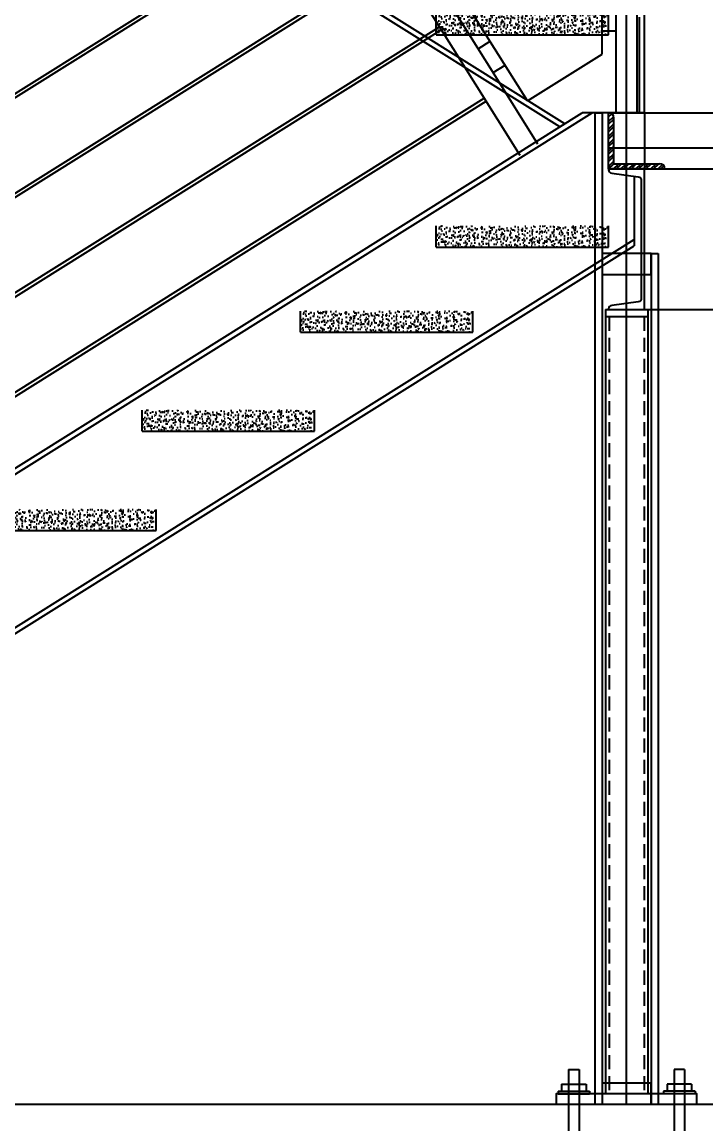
# Model space of a CAD drawing. Header units: inches. Extents: x -1254 to 5631, y 14 to 582.
# Drawn here: x 491.8 to 540.4, y 102.3 to 180.6 of the extents above; entities that cross this region are included whole.
import ezdxf
from ezdxf import colors
from ezdxf.entities.mleader import LeaderData, LeaderLine
from ezdxf.math import Vec2, Vec3

# ---------------------------------------------------------------- set-up
doc = ezdxf.new("R2010")
doc.units = ezdxf.units.IN
doc.header["$MEASUREMENT"] = 0
doc.linetypes.add('HIDDEN', pattern=[0.375, 0.25, -0.125])
for name, color, linetype in [('Arch_Section_Handrail', 1, 'Continuous'), ('Arch_Section_Wall', 131, 'Continuous'), ('C-241-1', 241, 'Continuous'), ('Dim', 5, 'Continuous'), ('LAYER11A', 11, 'Continuous'), ('LAYER131A', 131, 'Continuous'), ('Layer131B', 71, 'Continuous'), ('LAYER131D', 131, 'HIDDEN'), ('Mleader', 5, 'Continuous'), ('Stair_Conc.', 252, 'Continuous'), ('Struc_Section_BP', 135, 'Continuous'), ('Struc_Section_Conc', 71, 'Continuous'), ('Struc_Section_Dim', 5, 'Continuous'), ('Struc_Section_Steel', 11, 'Continuous'), ('Structural_Section_StAngle', 2, 'Continuous')]:
    doc.layers.add(name, color=color, linetype=linetype)
doc.styles.add('ROMANS', font='romans.shx', dxfattribs={"width": 1.15})
doc.dimstyles.new('ROMANS', dxfattribs={"dimscale": 0, "dimtxt": 0.078125, "dimasz": 0.09375, "dimexe": 0.09375, "dimexo": 0.09375, "dimgap": 0.0625, "dimtad": 0, "dimdec": 4, "dimzin": 1, "dimdsep": 46, "dimlunit": 4, "dimtxsty": 'ROMANS', "dimblk": 'ARCHTICK', "dimcen": 0.0625, "dimdle": 0.09375, "dimclrd": 256, "dimclre": 256, "dimclrt": 256, "dimadec": 0, "dimazin": 0, "dimtfac": 1, "dimtdec": 4, "dimtofl": 0, "dimtmove": 2, "dimatfit": 0, "dimfxl": 1, "dimtfillclr": 256, "dimfrac": 2, "dimtolj": 1, "dimtzin": 0, "dimarcsym": 0})

# ---------------------------------------------------------------- blocks, each defined once
blk = doc.blocks.new('C250x23')
at = {"layer": 'Struc_Section_Steel'}
blk.add_lwpolyline([(2.342, 0.291, -0.361844), (2.558, 0.055), (2.56, 0), (0, 0), (0, 10), (2.56, 10), (2.558, 9.945, -0.361844), (2.342, 9.709), (0.456, 9.45, 0.374734), (0.24, 9.202), (0.24, 0.798, 0.374734), (0.456, 0.55)], format="xyb", close=True, dxfattribs=at)
blk = doc.blocks.new('STAIR')
at = {"layer": 'Stair_Conc.'}
h = blk.add_hatch(dxfattribs=at)
h.set_pattern_fill('AR-CONC', color=256, scale=0.1, style=0)
h.set_pattern_definition([(50, (-9468.88094, -2377.6511), (0.717260183, -0.062752135), [0.075, -0.825]), (355, (-9468.88094, -2377.6511), (-0.138751334, 0.752192134), [0.06, -0.66]), (100.4514, (-9468.8212, -2377.6563), (0.57850938, 0.68943954), [0.06374019, -0.70114211]), (46.1842, (-9468.8809, -2377.4511), (1.06724105, -0.165519014), [0.1125, -1.2375]), (96.6356, (-9468.792, -2377.4649), (0.93466271, 0.97411787), [0.09561029, -1.051713]), (351.1842, (-9468.8809, -2377.4511), (0.93466195, 0.9741186), [0.09, -0.99]), (21, (-9468.78094, -2377.5011), (0.596907052, -0.40261889), [0.075, -0.825]), (326, (-9468.78094, -2377.5011), (0.24331533, 0.725150045), [0.06, -0.66]), (71.4514, (-9468.7312, -2377.53464), (0.84022263, 0.322530497), [0.06374019, -0.70114211]), (37.5, (-9468.88094, -2377.65109), (0.012159855, 0.332893854), [0, -0.652, 0, -0.67, 0, -0.6625]), (7.5, (-9468.88094, -2377.6511), (0.263069537, 0.394411712), [0, -0.382, 0, -0.637, 0, -0.2525]), (327.5, (-9469.10394, -2377.65109), (0.533822436, -0.022554872), [0, -0.25, 0, -0.78, 0, -1.035]), (317.5, (-9469.20394, -2377.6511), (0.58318617, 0.100104982), [0, -0.325, 0, -0.518, 0, -0.735])])
h.paths.add_polyline_path([(103.654, 77.55), (91.404, 77.55), (91.404, 76.05), (103.654, 76.05)])
h = blk.add_hatch(dxfattribs=at)
h.set_pattern_fill('AR-CONC', color=256, scale=0.1, style=0)
h.set_pattern_definition([(50, (-9468.88094, -2392.7511), (0.717260183, -0.062752135), [0.075, -0.825]), (355, (-9468.88094, -2392.7511), (-0.138751334, 0.752192134), [0.06, -0.66]), (100.4514, (-9468.8212, -2392.7563), (0.57850938, 0.68943954), [0.06374019, -0.70114211]), (46.1842, (-9468.8809, -2392.5511), (1.06724105, -0.165519014), [0.1125, -1.2375]), (96.6356, (-9468.792, -2392.5649), (0.93466271, 0.97411787), [0.09561029, -1.051713]), (351.1842, (-9468.8809, -2392.5511), (0.93466195, 0.9741186), [0.09, -0.99]), (21, (-9468.78094, -2392.6011), (0.596907052, -0.40261889), [0.075, -0.825]), (326, (-9468.78094, -2392.6011), (0.24331533, 0.725150045), [0.06, -0.66]), (71.4514, (-9468.7312, -2392.63464), (0.84022263, 0.322530497), [0.06374019, -0.70114211]), (37.5, (-9468.88094, -2392.75109), (0.012159855, 0.332893854), [0, -0.652, 0, -0.67, 0, -0.6625]), (7.5, (-9468.88094, -2392.7511), (0.263069537, 0.394411712), [0, -0.382, 0, -0.637, 0, -0.2525]), (327.5, (-9469.10394, -2392.75109), (0.533822436, -0.022554872), [0, -0.25, 0, -0.78, 0, -1.035]), (317.5, (-9469.20394, -2392.7511), (0.58318617, 0.100104982), [0, -0.325, 0, -0.518, 0, -0.735])])
h.paths.add_polyline_path([(103.654, 62.45), (91.404, 62.45), (91.404, 60.95), (103.654, 60.95)])
h = blk.add_hatch(dxfattribs=at)
h.set_pattern_fill('AR-CONC', color=256, scale=0.1, style=0)
h.set_pattern_definition([(50, (-9478.5352, -2398.8011), (0.717260183, -0.062752135), [0.075, -0.825]), (355, (-9478.5352, -2398.8011), (-0.138751334, 0.752192134), [0.06, -0.66]), (100.4514, (-9478.4754, -2398.8063), (0.57850938, 0.68943954), [0.06374019, -0.70114211]), (46.1842, (-9478.5352, -2398.6011), (1.06724105, -0.165519014), [0.1125, -1.2375]), (96.6356, (-9478.4463, -2398.6149), (0.93466271, 0.97411787), [0.09561029, -1.051713]), (351.1842, (-9478.5352, -2398.6011), (0.93466195, 0.9741186), [0.09, -0.99]), (21, (-9478.4352, -2398.6511), (0.596907052, -0.40261889), [0.075, -0.825]), (326, (-9478.4352, -2398.6511), (0.24331533, 0.725150045), [0.06, -0.66]), (71.4514, (-9478.38545, -2398.68464), (0.84022263, 0.322530497), [0.06374019, -0.70114211]), (37.5, (-9478.5352, -2398.80109), (0.012159855, 0.332893854), [0, -0.652, 0, -0.67, 0, -0.6625]), (7.5, (-9478.5352, -2398.8011), (0.263069537, 0.394411712), [0, -0.382, 0, -0.637, 0, -0.2525]), (327.5, (-9478.7582, -2398.80109), (0.533822436, -0.022554872), [0, -0.25, 0, -0.78, 0, -1.035]), (317.5, (-9478.8582, -2398.8011), (0.58318617, 0.100104982), [0, -0.325, 0, -0.518, 0, -0.735])])
h.paths.add_polyline_path([(94, 56.4), (81.75, 56.4), (81.75, 54.9), (94, 54.9)])
h = blk.add_hatch(dxfattribs=at)
h.set_pattern_fill('AR-CONC', color=256, scale=0.1, style=0)
h.set_pattern_definition([(50, (-9489.7852, -2405.8511), (0.717260183, -0.062752135), [0.075, -0.825]), (355, (-9489.7852, -2405.8511), (-0.138751334, 0.752192134), [0.06, -0.66]), (100.4514, (-9489.7254, -2405.8563), (0.57850938, 0.68943954), [0.06374019, -0.70114211]), (46.1842, (-9489.7852, -2405.6511), (1.06724105, -0.165519014), [0.1125, -1.2375]), (96.6356, (-9489.6963, -2405.6649), (0.93466271, 0.97411787), [0.09561029, -1.051713]), (351.1842, (-9489.7852, -2405.6511), (0.93466195, 0.9741186), [0.09, -0.99]), (21, (-9489.6852, -2405.7011), (0.596907052, -0.40261889), [0.075, -0.825]), (326, (-9489.6852, -2405.7011), (0.24331533, 0.725150045), [0.06, -0.66]), (71.4514, (-9489.63545, -2405.73464), (0.84022263, 0.322530497), [0.06374019, -0.70114211]), (37.5, (-9489.7852, -2405.85109), (0.012159855, 0.332893854), [0, -0.652, 0, -0.67, 0, -0.6625]), (7.5, (-9489.7852, -2405.8511), (0.263069537, 0.394411712), [0, -0.382, 0, -0.637, 0, -0.2525]), (327.5, (-9490.0082, -2405.85109), (0.533822436, -0.022554872), [0, -0.25, 0, -0.78, 0, -1.035]), (317.5, (-9490.1082, -2405.8511), (0.58318617, 0.100104982), [0, -0.325, 0, -0.518, 0, -0.735])])
h.paths.add_polyline_path([(82.75, 49.35), (70.5, 49.35), (70.5, 47.85), (82.75, 47.85)])
h = blk.add_hatch(dxfattribs=at)
h.set_pattern_fill('AR-CONC', color=256, scale=0.1, style=0)
h.set_pattern_definition([(50, (-9501.0352, -2412.9011), (0.717260183, -0.062752135), [0.075, -0.825]), (355, (-9501.0352, -2412.9011), (-0.138751334, 0.752192134), [0.06, -0.66]), (100.4514, (-9500.9754, -2412.9063), (0.57850938, 0.68943954), [0.06374019, -0.70114211]), (46.1842, (-9501.0352, -2412.7011), (1.06724105, -0.165519014), [0.1125, -1.2375]), (96.6356, (-9500.9463, -2412.7149), (0.93466271, 0.97411787), [0.09561029, -1.051713]), (351.1842, (-9501.0352, -2412.7011), (0.93466195, 0.9741186), [0.09, -0.99]), (21, (-9500.9352, -2412.7511), (0.596907052, -0.40261889), [0.075, -0.825]), (326, (-9500.9352, -2412.7511), (0.24331533, 0.725150045), [0.06, -0.66]), (71.4514, (-9500.88545, -2412.78464), (0.84022263, 0.322530497), [0.06374019, -0.70114211]), (37.5, (-9501.0352, -2412.90109), (0.012159855, 0.332893854), [0, -0.652, 0, -0.67, 0, -0.6625]), (7.5, (-9501.0352, -2412.9011), (0.263069537, 0.394411712), [0, -0.382, 0, -0.637, 0, -0.2525]), (327.5, (-9501.2582, -2412.90109), (0.533822436, -0.022554872), [0, -0.25, 0, -0.78, 0, -1.035]), (317.5, (-9501.3582, -2412.9011), (0.58318617, 0.100104982), [0, -0.325, 0, -0.518, 0, -0.735])])
h.paths.add_polyline_path([(71.5, 42.3), (59.25, 42.3), (59.25, 40.8), (71.5, 40.8)])
at = {"layer": 'Layer131B'}
for p, q in [((91.404, 76.05), (91.404, 77.55)), ((103.654, 76.05), (103.654, 77.55)), ((91.404, 76.05), (103.654, 76.05))]:
    blk.add_line(p, q, dxfattribs=at)
at = {"layer": 'Layer131B', "ltscale": 5}
for p, q in [((91.404, 60.95), (91.404, 62.45)), ((103.654, 60.95), (103.654, 62.45)), ((81.75, 54.9), (81.75, 56.4)), ((94, 54.9), (94, 56.4)), ((70.5, 47.85), (70.5, 49.35)), ((82.75, 47.85), (82.75, 49.35)), ((71.5, 40.8), (71.5, 42.3))]:
    blk.add_line(p, q, dxfattribs=at)
at = {"layer": 'Layer131B', "ltscale": 8}
for p, q in [((91.404, 60.95), (103.654, 60.95)), ((81.75, 54.9), (94, 54.9)), ((70.5, 47.85), (82.75, 47.85)), ((59.25, 40.8), (71.5, 40.8))]:
    blk.add_line(p, q, dxfattribs=at)
blk = doc.blocks.new('_ArchTick')
at = {"color": 0, "linetype": 'ByBlock', "const_width": 0.15}
blk.add_lwpolyline([(-0.5, -0.5), (0.5, 0.5)], dxfattribs=at)
blk = doc.blocks.new('*D21')
at = {"layer": 'DEFPOINTS', "color": 0, "transparency": 16777216}
for p in [(534.741, 103.689), (534.741, 58.149), (594.741, 56.26)]:
    blk.add_point(p, dxfattribs=at)
at = {"layer": 'Dim', "lineweight": -2, "transparency": 16777216}
for p, q in [((534.741, 99.189), (534.741, 53.649)), ((594.741, 60.76), (594.741, 62.649)), ((534.647, 58.149), (540.076, 58.149)), ((594.835, 58.149), (589.406, 58.149))]:
    blk.add_line(p, q, dxfattribs=at)
at = {"layer": 'Dim', "lineweight": -2, "transparency": 16777216, "xscale": 4.5, "yscale": 4.5, "zscale": 4.5, "rotation": 180}
blk.add_blockref('_ArchTick', (534.741, 58.149), dxfattribs=at)
at = {"layer": 'Dim', "lineweight": -2, "transparency": 16777216, "xscale": 4.5, "yscale": 4.5, "zscale": 4.5}
blk.add_blockref('_ArchTick', (594.741, 58.149), dxfattribs=at)
at = {"layer": 'Dim', "transparency": 16777216, "insert": (564.741, 58.149), "char_height": 3.75, "attachment_point": 5, "style": 'ROMANS'}
blk.add_mtext('\\A1;5\'-0" [1524]', dxfattribs=at)

msp = doc.modelspace()

# ---------------------------------------------------------------- hatches: boundary and pattern name
at = {"layer": 'Structural_Section_StAngle'}
h = msp.add_hatch(dxfattribs=at)
h.set_pattern_fill('STEEL', color=256, scale=3, style=0)
h.set_pattern_definition([(45, (-8335.26108, -3273.79063), (-0.265165043, 0.265165043), []), (45, (-8335.26108, -3273.60313), (-0.265165043, 0.265165043), [])])
h.paths.add_polyline_path([(533.83624, 170.56352), (533.83624, 173.81352, 0.41421356), (533.46124, 174.18852), (533.46124, 170.18852), (537.46124, 170.18852, 0.41421356), (537.08624, 170.56352)])

# ---------------------------------------------------------------- linework, layer by layer
at = {"layer": 'Arch_Section_Handrail', "ltscale": 6}
for p, q in [((525.31638, 176.93236), (513.21529, 196.24262)), ((522.40146, 178.75905), (511.94424, 195.4461)), ((527.68905, 175.02939), (516.71772, 192.53682)), ((533.99124, 174.18852), (533.99124, 184.59831)), ((535.49124, 174.18852), (535.49124, 183.65831)), ((520.68972, 179.83174), (521.43612, 180.29949)), ((520.92512, 179.68423), (521.56887, 180.08765)), ((532.99124, 180.02043), (533.99124, 180.02043)), ((524.18661, 178.73519), (525.03398, 179.2662)), ((527.68905, 175.02939), (532.99124, 178.35209)), ((525.24864, 177.04046), (526.09601, 177.57148))]:
    msp.add_line(p, q, dxfattribs=at)
at = {"layer": 'Arch_Section_Handrail'}
for p, q in [((423.70323, 133.21512), (509.39058, 186.91253)), ((423.83598, 133.00328), (509.62598, 186.76502)), ((426.88931, 128.13095), (515.04015, 183.37214)), ((427.02207, 127.9191), (515.27555, 183.22462)), ((430.0754, 123.04677), (520.68972, 179.83174)), ((430.20815, 122.83493), (520.92512, 179.68423)), ((433.26148, 117.96259), (524.62221, 175.21531)), ((433.39424, 117.75075), (524.75496, 175.00347))]:
    msp.add_line(p, q, dxfattribs=at)
at = {"layer": 'Arch_Section_Handrail', "ltscale": 0.1}
for p, q in [((532.99124, 178.35209), (532.99124, 186.43418)), ((527.16368, 171.15976), (522.40146, 178.75905)), ((528.43473, 171.95628), (525.31638, 176.93236))]:
    msp.add_line(p, q, dxfattribs=at)
at = {"layer": 'Arch_Section_Wall'}
for p, q in [((532.49124, 174.18852), (532.49124, 103.68852)), ((532.49124, 174.18852), (532.99124, 174.18852)), ((532.99124, 174.18852), (532.99124, 103.68852)), ((536.49124, 164.18852), (536.49124, 103.68852)), ((536.49124, 164.18852), (536.99124, 164.18852)), ((536.99124, 164.18852), (536.99124, 103.68852))]:
    msp.add_line(p, q, dxfattribs=at)
for points in [[(532.99124, 162.68852), (536.49124, 162.68852), (536.49124, 164.18852), (532.99124, 164.18852)], [(532.99124, 103.68852), (536.49124, 103.68852), (536.49124, 105.18852), (532.99124, 105.18852)]]:
    msp.add_lwpolyline(points, close=True, dxfattribs=at)
at = {"layer": 'C-241-1'}
for p, q in [((530.61516, 106.16017), (530.61516, 105.11893)), ((530.61516, 106.16017), (531.36732, 106.16017)), ((531.36732, 106.16017), (531.36732, 105.11893)), ((538.11516, 106.16017), (538.11516, 105.11893)), ((538.86732, 106.16017), (538.11516, 106.16017)), ((538.86732, 106.16017), (538.86732, 105.11893)), ((530.12031, 105.11893), (531.86217, 105.11893)), ((530.12031, 105.11893), (530.12031, 104.62408)), ((531.86217, 105.11893), (531.86217, 104.62408)), ((539.36217, 105.11893), (537.62031, 105.11893)), ((537.62031, 105.11893), (537.62031, 104.62408)), ((539.36217, 105.11893), (539.36217, 104.62408)), ((529.87031, 104.62408), (532.11217, 104.62408)), ((529.87031, 104.62408), (529.87031, 104.43852)), ((529.87031, 104.43852), (532.11217, 104.43852)), ((532.11217, 104.62408), (532.11217, 104.43852)), ((539.61217, 104.62408), (537.37031, 104.62408)), ((537.37031, 104.62408), (537.37031, 104.43852)), ((539.61217, 104.43852), (537.37031, 104.43852)), ((539.61217, 104.62408), (539.61217, 104.43852))]:
    msp.add_line(p, q, dxfattribs=at)
at = {"layer": 'C-241-1', "ltscale": 2}
for p, q in [((530.61516, 105.11893), (530.61516, 85.43852)), ((531.36732, 105.11893), (531.36732, 85.43852)), ((538.11516, 105.11893), (538.11516, 85.43852)), ((538.86732, 105.11893), (538.86732, 85.43852))]:
    msp.add_line(p, q, dxfattribs=at)
at = {"layer": 'Dim', "ltscale": 0.2}
msp.add_line((536.02124, 174.18852), (583.613, 174.18852), dxfattribs=at)
at = {"layer": 'LAYER11A'}
msp.add_line((322.74124, 103.68852), (594.74124, 103.68852), dxfattribs=at)
at = {"layer": 'LAYER131A'}
for p, q in [((533.24124, 160.18852), (533.24124, 104.43852)), ((533.24124, 160.18852), (536.24124, 160.18852)), ((536.24124, 160.18852), (536.24124, 104.43852)), ((533.24124, 159.68852), (536.24124, 159.68852))]:
    msp.add_line(p, q, dxfattribs=at)
at = {"layer": 'LAYER131D', "ltscale": 4}
for p, q in [((533.49124, 159.68852), (533.49124, 104.43852)), ((535.99124, 159.68852), (535.99124, 104.43852))]:
    msp.add_line(p, q, dxfattribs=at)
at = {"layer": 'Struc_Section_BP', "ltscale": 2}
msp.add_lwpolyline([(529.74124, 103.68852), (539.74124, 103.68852), (539.74124, 104.43852), (529.74124, 104.43852)], close=True, dxfattribs=at)
at = {"layer": 'Struc_Section_Conc', "ltscale": 2}
msp.add_line((533.46124, 174.18852), (592.02124, 174.18852), dxfattribs=at)
at = {"layer": 'Struc_Section_Conc', "ltscale": 20}
msp.add_line((533.46124, 171.68852), (591.64624, 171.68852), dxfattribs=at)
at = {"layer": 'Struc_Section_Dim', "ltscale": 10}
msp.add_line((534.74124, 103.68852), (534.74124, 231.14642), dxfattribs=at)
at = {"layer": 'Struc_Section_Steel', "ltscale": 10}
for p, q in [((530.34265, 173.40979), (432.21124, 234.90548)), ((535.64624, 174.18852), (535.64624, 180.97562)), ((536.02124, 174.18852), (536.02124, 170.18852))]:
    msp.add_line(p, q, dxfattribs=at)
at = {"layer": 'Struc_Section_Steel'}
for p, q in [((529.98955, 173.18852), (432.21124, 234.46293)), ((429.80698, 110.40744), (531.5853, 174.18852)), ((430.18198, 110.19989), (532.2915, 174.18852)), ((536.02124, 174.18852), (531.5853, 174.18852)), ((536.02124, 170.18852), (589.46124, 170.18852)), ((535.28124, 169.67727), (535.28124, 164.73013)), ((437.16822, 103.68852), (535.28124, 165.17268)), ((437.87442, 103.68852), (535.28124, 164.73013)), ((536.02124, 160.18852), (589.46124, 160.18852))]:
    msp.add_line(p, q, dxfattribs=at)
at = {"layer": 'Struc_Section_Steel', "ltscale": 2}
msp.add_line((536.02124, 174.18852), (536.02124, 181.18317), dxfattribs=at)
at = {"layer": 'Structural_Section_StAngle', "ltscale": 5}
for p, q in [((533.46124, 170.18852), (533.46124, 174.18852)), ((533.83624, 170.56352), (533.83624, 173.81352)), ((533.46124, 170.18852), (537.46124, 170.18852)), ((533.83624, 170.56352), (537.08624, 170.56352))]:
    msp.add_line(p, q, dxfattribs=at)
at = {"layer": 'Structural_Section_StAngle'}
msp.add_line((533.46124, 174.18852), (533.46124, 174.18852), dxfattribs=at)
at = {"layer": 'Structural_Section_StAngle', "ltscale": 5}
for centre, start in [((533.46124, 173.81352), 360), ((537.08624, 170.18852), 0)]:
    msp.add_arc(centre, 0.375, start, 90, dxfattribs=at)

# ---------------------------------------------------------------- block references
at = {"layer": 'Struc_Section_Steel'}
msp.add_blockref('STAIR', (429.80698, 103.68852), dxfattribs=at)
at = {"layer": 'Struc_Section_Steel', "xscale": -1}
msp.add_blockref('C250x23', (536.02124, 160.18852), dxfattribs=at)

# ---------------------------------------------------------------- dimensions: what is measured, and where the dimension line sits
at = {"layer": 'Dim'}
dim = msp.add_linear_dim(base=(534.74124, 58.14885), p1=(594.74124, 56.26032), p2=(534.74124, 103.68852), dimstyle='ROMANS', override={"dimscale": 0, "dimtxt": 0.078125, "dimasz": 0.09375, "dimexe": 0.09375, "dimexo": 0.09375, "dimgap": 0.0625, "dimcen": 0.0625, "dimtix": 0, "dimtofl": 0, "dimtmove": 2, "dimatfit": 0}, dxfattribs=at)
dim.commit()
dim.dimension.update_dxf_attribs({"geometry": '*D21', "text_midpoint": (564.74124, 58.14885)})

# ---------------------------------------------------------------- leaders
at = {"layer": 'Mleader'}
ml = msp.add_multileader_mtext('Standard', dxfattribs=at)
ml.set_content('C250', color=256, style='ROMANS')
ml.set_leader_properties()
ml.build(insert=Vec2(0, 0))
ml.multileader.update_dxf_attribs({"dogleg_length": 0.36, "arrow_head_size": 9, "scale": 48})
ctx = ml.context
ctx.base_point, ctx.scale, ctx.char_height, ctx.arrow_head_size, ctx.landing_gap_size, ctx.plane_origin = Vec3(183.01226, 176.40808), 48, 3, 9, 4.32, Vec3(187.33226, 178.20808)
ctx.left_attachment, ctx.right_attachment, ctx.attachment_type = 0, 0, 1
notes = []
notes.append((ctx, [(0, (1, 1, 0), (165.73226, 176.40808), (1, 0), 17.28, [(0, [(149.80369, 160.47951)], 0, [])])]))
ctx.mtext.insert, ctx.mtext.width, ctx.mtext.defined_height, ctx.mtext.flow_direction = Vec3(187.33226, 178.20808), 31.6041847, 9.65143, 5
for ctx, leaders in notes:
    for number, flags, end, landing, length, lines in leaders:
        leader = LeaderData()
        leader.index, (leader.has_last_leader_line, leader.has_dogleg_vector, leader.attachment_direction) = number, flags
        leader.last_leader_point, leader.dogleg_vector, leader.dogleg_length = Vec3(end), Vec3(landing), length
        for number, points, colour, breaks in lines:
            line = LeaderLine()
            line.index, line.vertices, line.color, line.breaks = number, Vec3.list(points), colors.encode_raw_color(colour), breaks
            leader.lines.append(line)
        ctx.leaders.append(leader)

doc.saveas('drawing.dxf')
